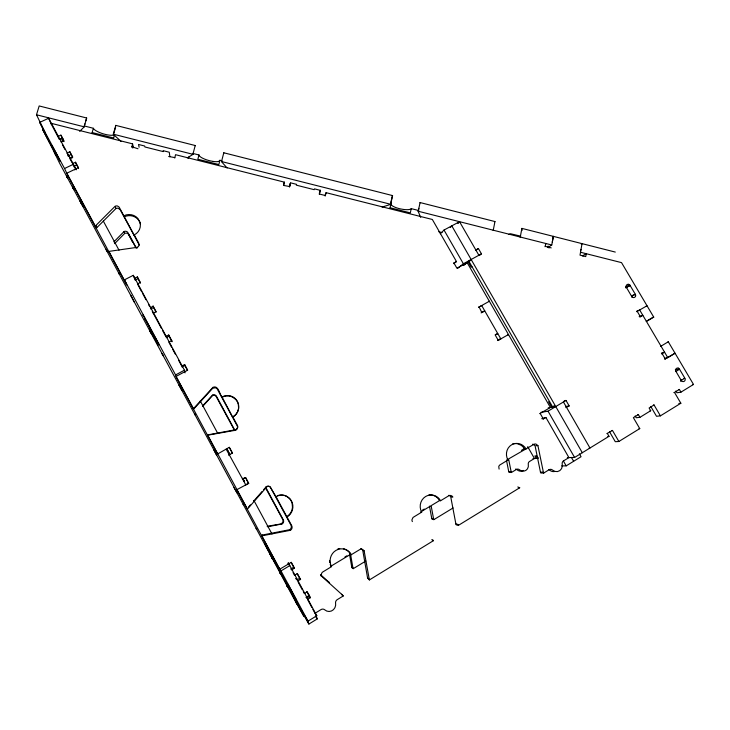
<?xml version="1.0" encoding="UTF-8"?>
<svg xmlns="http://www.w3.org/2000/svg" width="730" height="730" viewBox="0 0 730 730"><rect width="100%" height="100%" fill="white"/><g stroke="black" fill="none" stroke-linecap="round" stroke-linejoin="round"><path stroke-width="1.09" d="M236.602 429.532L208.534 434.751A3.294 3.221 -47.7 0 0 207.858 434.98L207.849 435.272A3.267 3.185 -47.8 0 1 208.525 435.043L235.845 430.198L237.807 427.232A3.321 3.258 -51.1 0 0 237.423 425.417L232.797 416.876A11.479 11.297 -43.7 0 0 237.432 401.409A11.479 11.297 -43.7 0 0 222.029 396.992C219.411 394.346 218.626 384.984 213.041 387.238L194.116 407.951A3.294 3.221 -37.5 0 1 193.35 408.517L193.477 409.046A3.267 3.194 -37.7 0 0 194.235 408.481L212.987 387.959L216.053 387.922A3.267 3.212 -35.7 0 1 217.348 389.209L237.159 425.791A3.285 3.23 -51.1 0 1 237.533 427.598L236.785 429.423M212.457 395.496L212.485 395.113A2.957 2.902 -38 0 1 216.445 396.244L234.458 429.532A2.975 2.911 -51.3 0 1 234.786 430.581M212.987 387.959L213.023 387.484M389.948 208.269L391.034 203.533A10.503 2.92 12.2 0 0 394.036 206.8L395.706 207.512A10.503 2.92 12.2 0 0 401.117 209.036L403.079 209.373A10.485 2.92 12.1 0 0 408.526 209.61A10.512 2.947 12.3 0 0 411.245 208.643L418.792 210.55M520.134 237.25L520.143 237.195A3.084 0.83 10.6 0 1 520.253 237.031L521.904 228.39L615.299 252.078M582.932 256.221L583.06 255.509L586.245 253.712L585.743 256.595L580.012 255.144L581.025 249.386M580.898 250.107L582.038 243.637L581.244 244.112M549.325 247.853L547.902 247.497L551.77 244.997L553.349 236.365L552.765 236.757M544.963 246.722L545.976 243.519L545.492 243.838M547.902 247.497L548.166 246.065M552.282 242.114L553.349 236.365M420.033 202.812L420.015 202.748A3.084 0.876 12 0 1 420.079 202.557L494.958 221.555L493.261 230.215A3.075 0.83 10.1 0 1 493.088 230.297M221.966 397.302A11.434 11.251 -43.7 0 1 232.742 397.184L235.671 399.438A11.434 11.251 -43.7 0 1 238.299 404.283L238.601 407.988A11.434 11.251 -43.7 0 1 232.688 417.113L222.039 396.992M418.536 209.793L418.847 208.351M420.717 217.403L418.18 211.49L420.079 202.566M411.236 208.643L410.324 212.868L390.103 207.767M390.714 203.022L392.393 195.74A3.075 0.876 11.9 0 0 392.576 195.585L223.8 152.78L221.528 161.531A3.185 0.876 15.3 0 0 221.601 161.75L227.094 167.982M382.118 207.074L390.395 204.464A3.066 0.849 11.9 0 0 390.669 204.281L392.585 195.585M324.914 195.722L326.091 192.674L432.333 219.475L456.469 261.568L453.731 263.649M325.251 195.932L326.091 192.674M319.311 194.445L320.379 190.22M289.472 186.798L290.339 183.23M290.44 183.303L289.655 186.533L283.559 185.429M283.541 185.301L284.371 182.153L175.519 154.687L174.789 158.027M283.669 185.028L284.371 182.153M221.938 160.782L219.949 160.281L218.836 164.542L197.848 159.24L198.98 154.979L192.665 153.382M188.44 158.392L188.824 156.968M192.82 154.477A3.203 0.876 15.2 0 0 192.893 154.295L195.22 145.525L115.805 125.387L113.296 134.183A3.285 0.876 16.8 0 0 113.442 134.411M131.865 147.214L132.559 143.856L50.835 123.233L51.182 123.99M132.814 148.09L133.216 146.657L132.559 143.856M120.997 141.364L113.506 134.493L115.596 127.166M113.606 138.262L114.482 134.758M92.528 133.225L92.144 132.568L93.385 128.279L84.187 125.952M84.488 125.323L84.917 123.854M44.877 132.03L36.5 114.774L39.183 105.95L86.633 117.986L85.775 120.915M79.661 131.373L84.032 127.047L86.633 118.187A3.312 0.903 16.9 0 0 86.633 117.986M289.409 186.88L290.595 182.847L296.581 184.352L296.325 185.164L314.21 189.681L314.511 188.878L320.479 190.384L319.275 193.322M62.981 141.638L61.658 138.663L62.068 137.276M635.611 295.978L635.474 296.398A2.29 2.108 57.4 0 1 633.476 297.566L633.029 297.475A2.29 2.108 57.4 0 1 631.915 296.736M213.899 449.954L216.618 455.237M219.949 160.281L219.173 161.211M248.41 507.177L250.408 504.877M253.748 501.045L262.07 491.5M263.703 489.62L265.684 487.348M246.986 508.536L247.351 508.92A3.376 3.267 -63.3 0 0 248.118 508.317L266.888 486.764A3.349 3.258 -67.3 0 1 269.99 486.691L276.004 496.665A11.744 11.379 -70.5 0 1 291.489 500.99A11.744 11.379 -70.5 0 1 286.99 516.968L291.708 525.673A3.404 3.276 -71.9 0 1 290.421 530.299L262.827 535.674A3.404 3.267 -67.7 0 0 261.933 536.039L261.44 535.409A3.367 3.239 -67.6 0 1 262.326 535.044L289.673 529.697A3.367 3.248 -71.8 0 0 290.951 525.144L270.739 487.813A3.34 3.239 -67.1 0 0 266.87 486.326M202.557 405.99L212.485 395.113M202.602 406.491L212.439 395.687A2.929 2.874 -38.2 0 1 216.08 396.381L234.239 429.833A2.947 2.893 -51.3 0 1 234.44 430.326M113.889 241.849L124.064 231.547A2.92 2.783 -5.8 0 1 127.987 232.715L136.428 248.319M114.628 243.647L124.721 233.418A2.902 2.765 -5.9 0 1 128.334 234.148L132.595 241.922L132.294 241.028M139.321 245.088L120.24 209.848L118.37 208.342A3.212 3.048 -4.1 0 0 115.924 208.552L96.752 227.742A3.303 3.13 -7.2 0 1 96.168 228.116L95.174 225.99A3.331 3.157 -7.1 0 0 95.767 225.616L115.112 206.261A3.248 3.075 -4 0 1 117.585 206.052L119.154 207.092L134.585 235.909L134.265 234.887A11.324 10.795 -4.5 0 0 139.941 222.258L137.924 218.535A11.324 10.795 -4.5 0 0 123.908 215.751M440.263 233.81L444.023 230.041L459.535 221.692L478.88 255.254M451.797 225.853L450.246 227.386L451.797 225.862L582.303 452.719M458.102 223.088L459.544 221.692L457.947 223.243M192.82 154.477L187.281 157.936M226.181 449.16L245.837 484.994L245.371 484.775M229.293 447.326L232.395 453.075L229.293 447.326L217.595 453.987L176.368 377.246M453.558 263.256L456.469 261.568M476.07 250.381L478.387 248.51L481.453 253.839L479.5 255.363M457.509 268.439L463.386 263.767L481.453 253.839M464.243 264.944L471.151 259.506M471.936 266.578L471.178 267.153L468.14 261.86L470.056 260.811M609.495 431.685L615.29 441.705L618.867 441.486L639.754 428.601L633.375 417.651L638.358 414.594L639.945 417.323L650.695 410.725L649.107 408.006L654.053 404.977L660.413 415.854L680.853 403.243L674.502 392.439L673.827 392.548M295.924 602.159L295.431 601.401L303.926 616.357L264.78 543.649L308.899 624.05L317.358 618.848L315.798 615.938M561.616 465.886L566.179 465.868L581.053 456.724L579.374 453.804M606.849 433.602L612.479 430.463L618.867 441.486M674.502 392.439L679.375 389.446L680.962 392.147L693.5 384.445L668.288 341.777L660.705 346.349A3.121 1.277 56.1 0 1 661.006 346.139M312.86 609.34L314.995 613.291L321.045 609.577A3.467 3.276 -75.9 0 1 324.823 609.897A6.898 6.534 -76.8 0 0 335.636 605.334L335.59 603.281A3.44 3.258 -78 0 1 337.214 599.668L343.209 595.99A3.431 3.248 -78.3 0 0 342.635 595.224L341.603 594.247M360.775 548.504L362.701 550.046L367.582 578.014L369.38 579.939L433.383 540.702A3.312 3.148 88.5 0 0 432.808 539.954L431.804 539.625M448.84 495.296A3.239 3.084 82.9 0 1 450.729 496.802L455.931 524.177A3.276 3.112 84.3 0 0 456.204 524.824L458.431 525.345L519.705 487.768L517.78 486.956M532.608 444.205A3.139 2.957 72.3 0 1 533.219 444.315L535.063 445.784L540.51 472.374A3.194 2.993 74.2 0 0 540.784 473.003L543.704 473.058L549.115 469.737A3.194 2.993 74 0 1 552.583 470.102A6.378 5.968 73.1 0 0 562.328 466.087L562.209 464.189A3.185 2.975 72.6 0 1 563.56 460.885L568.916 457.601L545.912 417.487L541.742 418.673M308.899 624.05L302.631 612.388L308.005 621.139L316.793 615.746L288.35 562.866M567.347 457.637L574.601 457.454L609.021 436.312L607.424 433.556M369.38 579.939L364.115 550.803L362.171 549.252A3.367 3.221 -82.6 0 0 359.726 549.599L351.322 554.681A11.844 11.315 -79.6 0 0 335.882 550.447A11.844 11.315 -79.6 0 0 331.557 566.617L322.55 572.128A3.385 3.221 -76.8 0 0 321.492 573.862L321.373 574.537A3.385 3.221 -76.8 0 0 321.784 576.426M451.441 496.893L452.892 497.066A3.267 3.112 82.7 0 0 448.64 495.862L440.591 500.734A11.47 10.95 85.3 0 0 425.608 496.519A11.47 10.95 85.3 0 0 421.675 512.159L413.052 517.433L411.957 519.76A3.321 3.175 88.3 0 0 412.377 521.594M526.138 449.032A11.196 10.585 73.6 0 0 511.548 444.835A11.196 10.585 73.6 0 0 507.961 460.01L499.694 465.074A3.212 3.039 75.8 0 0 498.763 466.671L499.11 469.098M678.207 368.139L677.759 368.057A2.354 2.144 63.2 0 0 675.77 369.261L675.633 369.709A2.354 2.144 63.2 0 0 675.752 371.068L681.209 380.394L684.849 378.176L679.329 368.896A2.354 2.144 63.2 0 0 678.234 368.13M675.934 371.451L679.575 369.243L675.323 369.727M305.952 597.423L309.593 595.205M349.497 554.07L351.732 567.037A3.02 2.874 -81.1 0 0 352.033 567.849L353.229 568.679L365.776 561.051M429.477 506.155L431.759 518.428A2.929 2.792 86.1 0 0 432.069 519.222L433.875 519.641L453.084 507.961M506.565 460.712L508.746 471.671A2.865 2.701 75.6 0 0 509.056 472.438L511.438 472.483L516.375 469.481A2.884 2.719 75.4 0 1 519.523 469.81A5.758 5.429 74.5 0 0 528.301 464.462A2.874 2.71 74 0 1 529.551 461.47L534.433 458.495L527.699 446.669M532.991 458.54L536.304 458.449L538.046 457.391M306.609 598.235L309.456 596.501L310.405 597.697L307.531 599.449L311.792 607.36M310.405 597.697L307.211 591.784L304.31 593.545L303.288 591.647M344.952 556.944L346.869 555.786M422.323 510.215L424.258 509.047M521.43 450.355L524.286 448.631M330.225 564.399A11.762 11.242 -79.5 0 0 331 566.161L350.665 554.28L351.322 554.681M440.591 500.734L439.551 500.579L420.717 511.958L421.675 512.159M506.647 460.046L533.785 444.406A3.166 2.984 72.1 0 1 536.057 444.114L537.919 445.601L543.421 472.42A3.221 3.02 74.1 0 0 543.704 473.058M661.544 353.904L664.629 352.28L661.389 353.092M297.466 580.961L300.577 579.474L297.393 573.579L294.518 575.313L293.059 572.612M300.577 579.474L299.72 578.452L296.663 579.775M664.692 359.242L675.058 353.229L667.786 357.636L664.665 358.375M294.482 568.186L293.688 567.256L290.832 568.971L291.608 569.911L294.482 568.186L291.316 562.301L279.773 569.199L261.933 536.039M542.883 419.084L545.912 417.487M564.263 400.761L565.996 400.441L569.172 405.935L565.823 407.605M539.762 413.645L550.393 407.495L467.154 262.645L456.943 268.248L453.914 262.964M553.623 406.135L551.725 407.267L548.586 401.819L549.58 401.637M554.572 405.99L552.72 407.094L468.888 261.276M278.897 567.949L280.986 570.906L289.783 565.64L288.031 563.542M540.976 412.34L548.029 411.182L565.996 400.441M647.236 320.735L653.313 317.149A3.084 1.296 56.9 0 0 653.742 317.139L621.531 262.627L580.523 252.261M653.742 317.139L646.442 321.446A3.084 1.277 57 0 1 646.251 321.474M478.752 307.202L489.337 301.244L488.854 301.526M478.597 307.366L481.69 305.541L500.844 338.921L497.513 340.372M639.79 316.993L642.847 315.342L639.161 316.628M636.669 311.692L647.017 305.77L646.278 306.043M628.357 284.298A2.309 2.126 56.6 0 0 626.34 285.457L626.194 285.895A2.309 2.126 56.6 0 0 626.303 287.228L631.669 296.389L635.319 294.263L629.899 285.147M625.573 287.419L628.165 285.932M626.03 286.37A2.29 2.117 56.7 0 1 626.34 286.68L628.995 285.622M245.481 484.839L248.72 483.342L236.803 489.693L279.106 568.259M497.65 340.408L500.023 339.048M497.878 340.563L508.472 334.55L507.834 334.833M242.396 479.099L244.541 477.876M242.716 479.208L245.599 477.566L248.72 483.342M481.8 312.522L479.145 306.974M482.393 312.194L484.747 310.87L481.125 312.905M228.609 455.191L232.395 453.075M229.302 454.808L229.904 454.462L227.112 449.288L229.722 454.562M463.121 265.382L464.955 264.37M475.814 249.925L478.387 248.51M176.468 377.51L175.574 374.946L184.425 370.183L133.289 275.329L124.429 279.846L126.719 285.01L68.027 175.802M178.512 360.1L181.743 366.095L184.635 364.535L187.683 370.183L176.094 376.424L193.35 408.526M181.971 366.998L184.836 365.456L184.635 364.535M165.801 336.521L168.703 334.997L171.732 340.609L168.831 342.142L171.523 347.133M166.175 337.689L169.05 336.174L168.703 334.997M153.218 313.188L156.12 311.673L153.108 306.098L150.343 307.96M150.727 309.018L153.592 307.522L153.108 306.098M134.466 278.385L137.368 276.907L140.361 282.455L137.459 283.934L141.711 291.827M135.114 280.065L137.988 278.595L137.368 276.907M74.195 167.143L74.852 166.832L76.431 169.761M74.597 169.825L75.902 169.205M95.174 225.99L66.795 173.22L78.429 167.644L75.509 162.233L72.608 163.62L73.785 166.276L76.668 164.907L78.594 168.484M73.42 164.268L48.618 118.251L39.73 122.385L64.541 168.511L73.42 164.268L75.701 169.424M70.071 158.985L69.87 158.538L72.772 157.151L69.852 151.749L66.95 153.127L67.16 153.592M72.507 157.187L71.056 154.514L68.173 155.882L68.556 156.567M64.094 141.593L62.169 138.034L59.294 139.384L50.835 123.233M60.891 141.885L63.793 140.516L60.891 135.132L57.989 136.492M495.296 334.705L497.769 333.564L495.214 335.024L498.289 340.381M626.577 287.018L630.145 285.485L625.774 287.903M631.715 295.723L634.598 294.555M636.806 311.108L639.717 310.049L667.786 357.636M508.773 234.403L510.544 233.746L520.7 236.173M267.153 526.275L281.926 523.793M267.645 526.768L282.127 523.948A3.039 2.929 -70.4 0 0 283.295 519.824L265.492 486.91M684.037 378.322L685.032 378.56A2.336 2.126 63.8 0 1 685.16 379.919L685.023 380.357A2.336 2.126 63.8 0 1 683.034 381.58L682.587 381.498A2.336 2.126 63.8 0 1 681.464 380.75L681.209 380.394M548.184 407.878L555.749 406.573M692.46 384.619L693.5 384.445M566.024 406.473L569.172 405.935M678.699 389.555L679.375 389.446M680.962 392.147L676.929 392.786L675.88 390.997M134.265 234.887L138.718 243.108L138.919 245.472A3.248 3.112 -6.1 0 1 137.322 247.306L109.828 251.266A3.267 3.121 -9.3 0 0 108.934 251.567L109.801 253.474M653.405 405.068L654.053 404.977M678.827 403.517L680.853 403.243M650.056 410.808L650.695 410.725M637.737 414.667L638.358 414.594M639.945 417.323L636.222 417.752L635.173 415.945M660.413 415.854L656.525 416.292L650.786 406.491M611.886 430.508L612.479 430.463M639.005 428.665L639.754 428.601M607.853 436.403L609.021 436.312M536.012 445.729L537.919 445.601M589.137 448.056L589.977 448.01L563.405 401.929M507.304 460.028L507.961 460.01M509.139 471.671L511.137 471.708A2.884 2.719 75.5 0 0 511.438 472.483M540.446 472.155L542.874 472.191M518.793 487.713L519.705 487.768M628.338 284.317L628.786 284.399A2.309 2.126 56.6 0 1 629.926 285.129M432.06 518.501L433.574 518.847A2.957 2.81 85.9 0 0 433.875 519.641M455.867 523.948L457.719 524.377M70.071 157.424L72.133 157.936M131.756 146.748L138.016 148.765M319.475 194.052L325.416 195.549M438.73 231.748L442.051 232.578M61.658 138.663L63.154 139.038M36.5 114.774L84.059 126.792A3.294 0.867 16.8 0 1 84.032 127.047M113.296 134.183L192.884 154.295M221.528 161.531L390.669 204.281M551.77 244.997L418.226 211.244A3.084 0.858 12 0 0 418.171 211.426L418.18 211.49M92.144 132.568L113.57 137.97M174.735 157.58L168.676 156.485M545.447 246.402L551.214 247.881M245.599 477.566L248.346 483.196M432.37 540.373L433.383 540.702M276.004 496.665L286.99 516.959M363.166 550.301L364.115 550.803M351.924 567.173L352.918 567.858A3.048 2.902 -81.2 0 0 353.229 568.679M367.582 578.014L368.796 578.863M289.92 529.889L290.43 530.272M233.965 487.503L236.995 492.896M331 566.161L331.566 566.617M320.47 574.61L329.066 582.367A3.093 2.938 -76.9 0 1 329.577 583.051L328.573 582.102A3.066 2.92 -76.8 0 0 328.062 581.418L328.892 582.202M343.209 595.99L341.969 594.813A3.395 3.221 -78.2 0 0 341.394 594.056L320.735 575.432L321.428 576.098M243.345 504.722L243.054 504.412A3.029 2.929 -62.3 0 0 243.409 504.174M262.326 535.044L262.745 535.564M315.05 613.364L316.793 615.746M315.415 616.156L317.358 618.848M269.644 553.614L272.664 559.171L271.952 558.158M288.295 585.332L296.28 600.096L287.31 583.462L288.669 585.88M223.909 153.072L223.864 152.999A3.175 0.903 15.4 0 1 223.8 152.78M294.874 597.569L295.276 598.171M296.873 604.093L59.486 162.991L54.303 152.342M637.281 311.473L640.411 316.774M662.192 353.74L665.349 359.087M296.051 578.479L296.599 579.438M444.023 230.041L463.386 263.767M548.029 411.182L574.601 457.454M571.389 457.382L573.634 461.287M540.246 413.563L543.366 419.011M563.377 460.977L566.179 465.868M538.183 458.632L536.623 455.894L534.88 455.949L536.304 458.449M265.684 488.042L282.674 519.386A3.011 2.911 -70.3 0 1 281.515 523.483M67.178 177.071L66.439 175.729L67.735 178.22M128.307 233.646L135.926 247.735M137.988 278.595L140.461 283.176M153.592 307.522L156.083 312.139M169.05 336.174L172.043 341.74L171.732 340.609M184.836 365.456L187.355 370.119M291.069 562.401L293.688 567.256M297.101 573.579L299.72 578.452M306.828 591.61L309.456 596.501M242.734 478.25L244.596 481.718L242.907 479.017M288.149 562.958L289.098 564.71M62.406 144.695L64.933 149.376M70.326 159.377L72.151 162.772M142.779 293.798L145.964 299.711M148.619 304.638L149.686 306.609M152.26 311.391L161.403 328.354M162.48 330.352L165.71 336.338M172.599 349.123L175.291 354.114M298.178 582.175L302.266 589.758M103.35 221.126L119.017 250.189M200.275 400.952L217.841 433.538M253.903 500.433L271.98 533.977M52.834 147.414L52.04 145.982L60.325 161.439L52.834 147.414L53.609 150.052M73.201 188.395L73.949 189.754L72.671 187.281M67.571 154.504L67.99 155.298M124.429 279.846L175.574 374.946M280.986 570.906L308.005 621.139M108.934 251.567L125.752 282.838M207.639 435.089L247.351 508.92M145.078 319.056L157.698 342.616L157.096 341.12M55.644 154.842L42.714 129.639L49.768 142.742L48.864 140.89M296.453 579.374L295.978 578.443M68.219 155.727L68.62 156.503M39.73 122.385L47.459 138.28M50.936 144.522L52.277 147.287M53.993 150.827L56.621 156.247M66.996 176.742L67.552 177.892M635.319 294.263L635.502 294.646A2.29 2.108 57.4 0 1 635.611 295.969M58.874 158.638L59.522 159.989M72.489 186.953L73.027 188.066M70.929 181.195L71.33 182.035M83.083 206.654L80.099 201.015L81.441 203.834M64.541 168.511L68.438 176.651M95.94 225.46L96.771 227.24M118.552 272.628L119.264 274.188M48.618 118.251L50.443 122.266M123.516 278.96L123.762 279.517M131.053 295.869L130.852 295.413L134.347 302.229M60.891 135.132L62.169 138.034M69.852 151.749L71.056 154.514M75.509 162.233L76.668 164.907M143.39 315.825L143.007 314.922L158.903 344.67L158.611 343.93M144.513 317.723L145.261 319.494M151.055 332.05L150.745 331.292L158.109 345.162L157.835 344.478M152.159 333.92L149.714 328.819L157.215 342.954L155.782 340.29L156.412 341.832M133.289 275.329L134.922 279.553M115.386 207.028L115.924 208.552M124.064 231.547L124.501 232.797M179.416 386.051L179.106 385.166L181.934 390.504M137.322 247.306L137.532 247.954M198.98 154.979L199.737 156.302A10.841 2.984 15.4 0 0 213.269 161.43M458.093 524.459L458.157 524.688A3.303 3.13 84.2 0 0 458.431 525.345M184.425 370.183L185.064 372.875M139.12 147.25L138.518 144.467L144.695 146.027L144.878 146.958L163.283 151.603L163.155 150.681L169.296 152.232L169.844 156.749M508.728 459.654L511.137 471.708M431.266 506.474L433.574 518.847M350.473 553.668L352.918 567.858M522.014 230.479L521.777 228.554A3.084 0.858 10.4 0 1 521.895 228.39M667.986 341.987A3.112 1.296 56 0 1 668.288 341.777M114.382 134.74A11.187 2.984 16.9 0 1 108.962 135.105L107.036 134.776A11.187 2.984 16.9 0 1 101.178 133.143L99.152 132.34A11.187 2.984 16.9 0 1 93.403 128.297M494.949 221.555A3.048 0.84 10 0 1 494.584 221.719M195.229 145.525A3.166 0.894 15.3 0 1 195.102 145.763M115.942 125.624A3.276 0.903 16.9 0 1 115.805 125.387M219.182 161.221A10.841 3.011 15.4 0 1 213.297 161.458M107.611 250.755A2.929 2.783 -9 0 1 106.927 251.23L106.115 249.496A2.947 2.81 -8.8 0 0 106.48 249.277M195.275 413.956A3.002 2.929 -39.2 0 1 194.746 414.33L194.846 414.759A2.975 2.902 -39.4 0 0 195.211 414.521M256.65 528.337A3.039 2.92 -66.5 0 0 256.057 528.602L256.458 529.113A3.057 2.947 -66.6 0 1 256.851 528.912M523.31 470.43A5.712 5.384 74.6 0 1 517.077 469.782A2.865 2.701 75.5 0 0 515.544 469.098M631.897 296.097A2.3 2.117 57.5 0 1 632.007 297.42M681.099 379.737A2.336 2.135 63.9 0 1 681.099 380.659L680.962 381.096A2.336 2.135 63.9 0 1 680.743 381.489M350.665 554.28A11.844 11.315 -79.5 0 0 346.85 550.174L345.208 549.307A11.79 11.26 -79.5 0 0 343.438 548.732M329.732 562.529A11.762 11.242 -79.5 0 1 329.559 560.594M439.551 500.579A11.415 10.904 85.4 0 0 432.479 495.15L430.7 494.885A11.406 10.895 85.4 0 0 428.902 494.931M524.688 449.142A11.087 10.485 73.7 0 0 521.001 445.227L517.762 443.831A11.105 10.494 73.7 0 0 512.597 443.922M554.818 471.461A6.324 5.922 73.2 0 1 549.59 470.074A3.166 2.966 74.1 0 0 548.823 469.572M140.388 223.873A11.269 10.749 -4.6 0 0 134.977 217.002A11.288 10.758 -4.6 0 0 124.264 216.856M286.625 516.74A11.698 11.333 -70.4 0 0 292.474 507.286L292.137 503.472A11.698 11.333 -70.4 0 0 289.454 498.535L286.498 496.263A11.698 11.333 -70.4 0 0 277.4 495.716M337.908 548.914A11.79 11.26 -79.5 0 1 339.742 548.54M280.813 574.391L279.581 572.174L280.813 574.391M286.771 585.478L286.443 584.986L287.693 587.239L286.771 585.478M149.823 330.818L150.928 332.953L149.823 330.818M163.173 355.674L162.051 353.53L163.173 355.665"/></g></svg>
